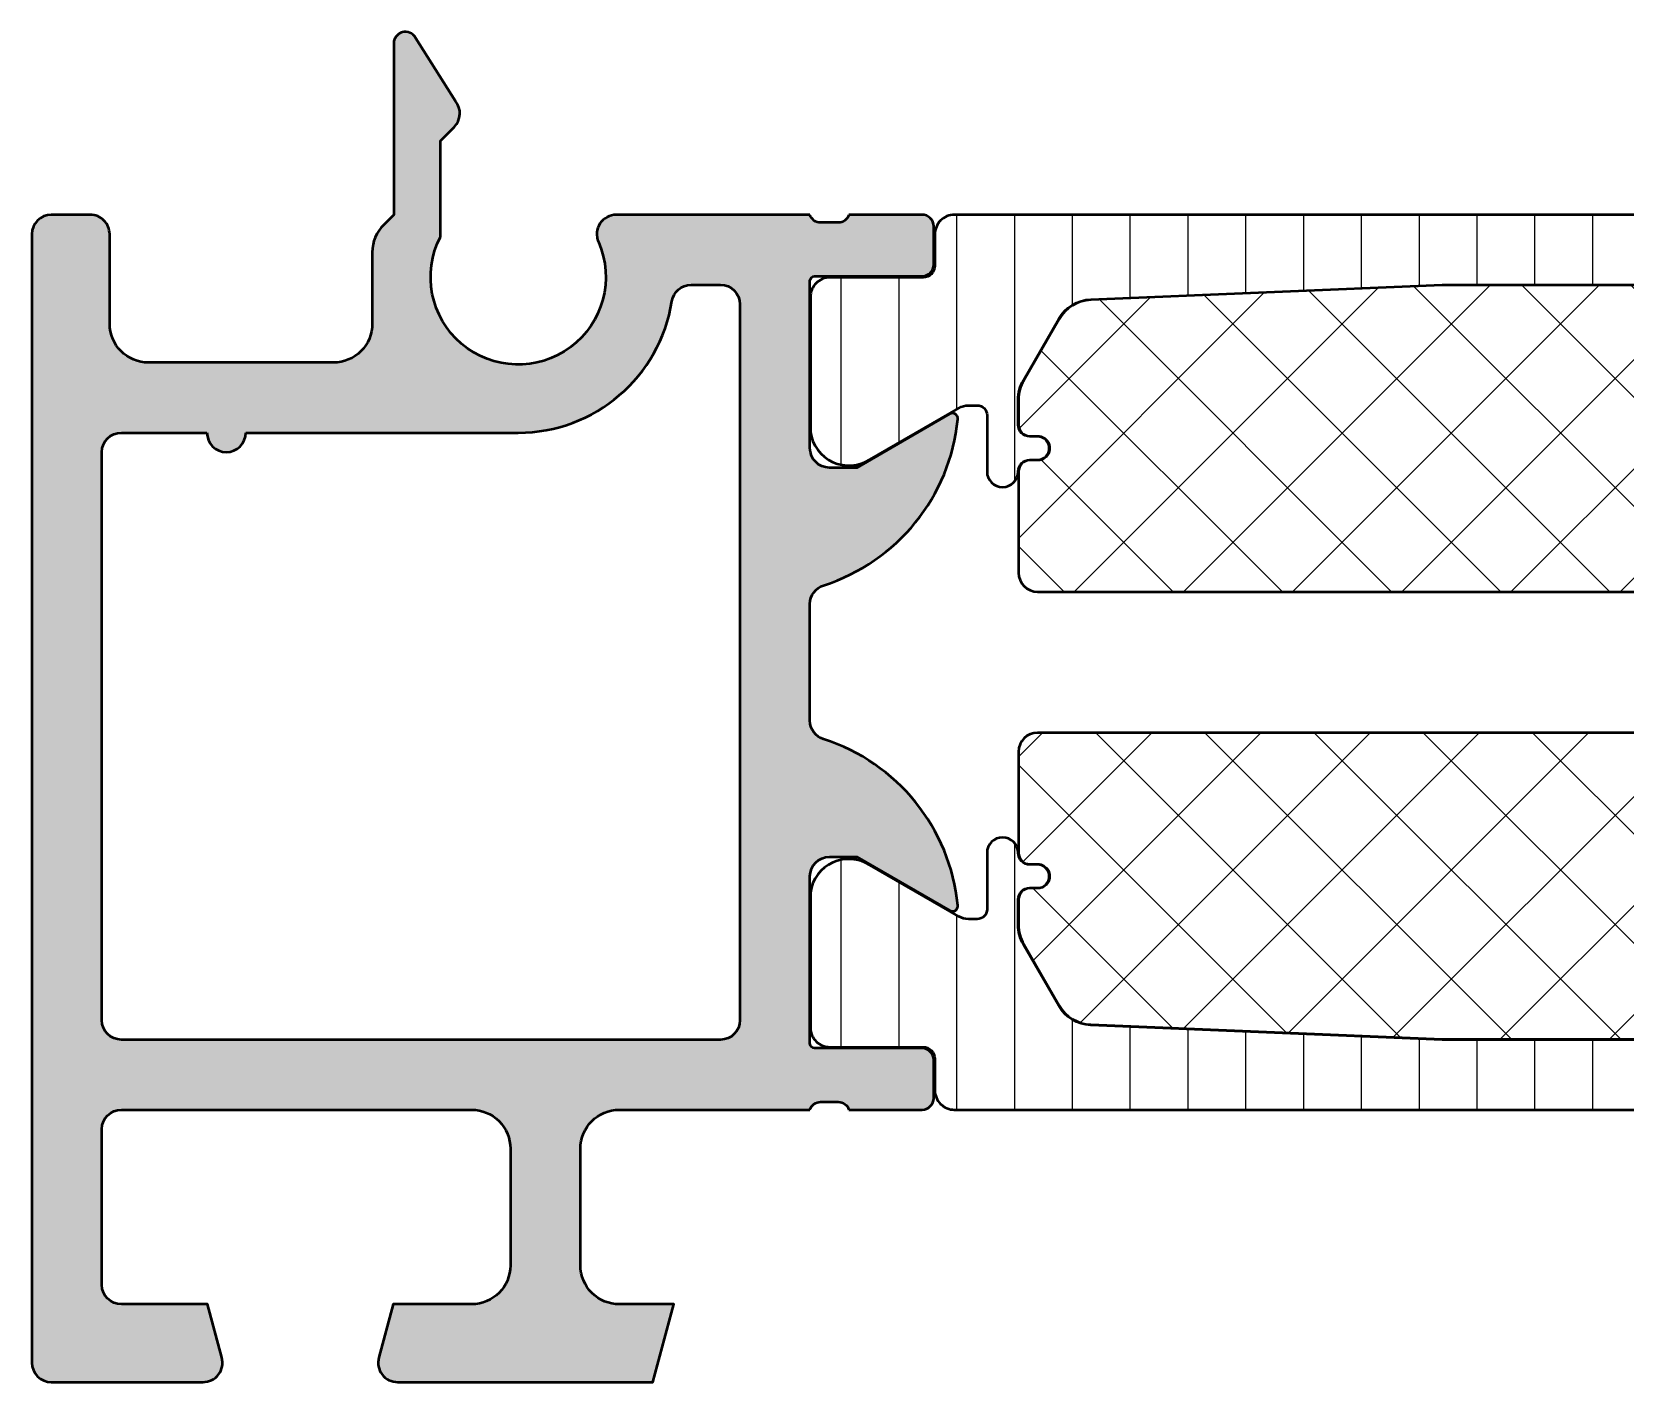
# Model space of a CAD drawing. Extents: x 0 to 81.9, y -30 to 4.7.
# Drawn here: x 0 to 40.95, y -30 to 4.7 of the extents above; entities that cross this region are included whole.
import ezdxf

# ---------------------------------------------------------------- set-up
doc = ezdxf.new("R2010")
doc.units = 0
for name, color, linetype, lineweight in [('0S-Alu contour', 7, 'Continuous', 50), ('0S-Alu hatch', 252, 'Continuous', 25), ('0S-Plastic contour', 254, 'Continuous', 50), ('0S-Plastic hatch', 253, 'Continuous', 25), ('0S-PT contour', 91, 'Continuous', 50), ('0S-PT hatch', 103, 'Continuous', 25)]:
    doc.layers.add(name, color=color, linetype=linetype, lineweight=lineweight)
pattern_1 = [(90, (0, 0), (-1.4859, 0), [])]
pattern_2 = [(135, (0, 0), (-1.403165018917055, -1.403165018917055), []), (225, (0, 0), (1.403165018917055, -1.403165018917055), [])]

# ---------------------------------------------------------------- blocks, each defined once
blk = doc.blocks.new('284015__853FC7B1_678A_4FB8_A083_3CBB8CB386B3___8C5184C1_9920_4958_853C_B17CA1BF1AAC_')
at = {"layer": '0S-Plastic hatch'}
h = blk.add_hatch(dxfattribs=at)
h.set_pattern_fill('ANSI31', color=256, scale=0.4680000000000001, angle=45, style=0)
h.set_pattern_definition(pattern_1)
edge = h.paths.add_edge_path()
edge.add_line((23.70999700000001, -23.00000000000001), (58.790003, -23.00000000000002))
edge.add_arc((58.790003, -22.50000000000003), 0.4999999999999894, 270, 360)
edge.add_line((59.29000299999998, -22.50000000000005), (59.29000300000001, -21.68966598775747))
edge.add_ellipse((59.59000300000001, -21.68966598775748), major_axis=(-0.2999999999999971, 0), ratio=1, start_angle=269.9920112010317, end_angle=360, ccw=False)
edge.add_line((59.59004482925346, -21.38966599067363), (61.98993430863716, -21.3900006122106))
edge.add_arc((61.99000402256139, -20.89000463962509), 0.4999959774455761, 269.9920113084413, 360)
edge.add_line((62.49000000000695, -20.8900046396251), (62.48999999999999, -17.41346050190048))
edge.add_arc((61.50018192527716, -17.55577115089188), 0.9999960709244662, 8.181608051902389, 122.7270160998439)
edge.add_line((60.95954699999996, -16.71451850190057), (58.67580850700999, -18.03303535485919))
edge.add_ellipse((58.42580853271043, -17.60002263812878), major_axis=(-0.5000000000000328, 0), ratio=1, start_angle=89.99425649542792, end_angle=119.99999659934431, ccw=False)
edge.add_line((58.42575841117781, -18.10002263561665), (58.19997493785461, -18.09999999874384))
edge.add_ellipse((58.20000000001151, -17.84999999999115), major_axis=(-0.2500000000089189, 0), ratio=1, start_angle=0, end_angle=89.99425617672699, ccw=False)
edge.add_line((57.95000000000259, -17.84999999999081), (57.95000000000452, -16.40000000001222))
edge.add_arc((57.54999999999534, -16.40000000001185), 0.4000000000091788, 0, 180)
edge.add_ellipse((56.85000000000048, -16.40000000001137), major_axis=(-0.2999999999856868, 0), ratio=1, start_angle=90, end_angle=180, ccw=False)
edge.add_line((56.85000000000048, -16.69999999999706), (56.65000000000052, -16.69999999999706))
edge.add_arc((56.65000000000052, -16.99999999999707), 0.3000000000000043, 90, 270)
edge.add_line((56.65000000000052, -17.29999999999707), (56.85000000000049, -17.29999999999706))
edge.add_ellipse((56.85000000000052, -17.59999999999891), major_axis=(-0.3000000000018481, 0), ratio=1, start_angle=180, end_angle=270.0000000000041, ccw=False)
edge.add_line((57.15000000000237, -17.59999999999905), (57.15000000000205, -18.24974226122167))
edge.add_ellipse((56.15000000000218, -18.24974226122122), major_axis=(-0.9999999999998721, 0), ratio=1, start_angle=149.9999999993169, end_angle=180, ccw=False)
edge.add_line((57.01602540378055, -18.74974226123148), (56.10724074086604, -20.32380347049535))
edge.add_ellipse((55.24121533708758, -19.82380347048501), major_axis=(-0.9999999999999918, 0), ratio=1, start_angle=92.39034400366057, end_angle=149.9999999993156, ccw=False)
edge.add_line((55.28292260912272, -20.82293334365434), (46.25000000000004, -21.2))
edge.add_line((46.25000000000004, -21.2), (36.25000000000003, -21.2))
edge.add_line((36.25000000000003, -21.2), (27.21707739087755, -20.82293334365441))
edge.add_ellipse((27.25878466291269, -19.82380347048507), major_axis=(-0.9999999999999984, 0), ratio=1, start_angle=30.000000000525915, end_angle=87.60965599633971, ccw=False)
edge.add_line((26.39275925913284, -20.32380347049302), (25.48397459621985, -18.74974226122174))
edge.add_ellipse((26.34999999999952, -18.24974226121389), major_axis=(-0.999999999999797, 0), ratio=1, start_angle=0, end_angle=30.000000000525972, ccw=False)
edge.add_line((25.34999999999973, -18.24974226121389), (25.34999999999972, -17.59999999999705))
edge.add_ellipse((25.64999999999972, -17.59999999999705), major_axis=(-0.2999999999999971, 0), ratio=1, start_angle=270.0000000000048, end_angle=360, ccw=False)
edge.add_line((25.64999999999969, -17.29999999999705), (25.8499999999995, -17.29999999999704))
edge.add_arc((25.84999999999948, -16.99999999999704), 0.2999999999999971, 270.0000000000041, 450.000000000004)
edge.add_line((25.84999999999946, -16.69999999999705), (25.64999999999959, -16.69999999999707))
edge.add_ellipse((25.64999999999955, -16.40000000001156), major_axis=(-0.2999999999855163, 0), ratio=1, start_angle=0, end_angle=90.00000000000682, ccw=False)
edge.add_arc((24.95000000000713, -16.40000000001159), 0.4000000000069015, 0, 180)
edge.add_line((24.55000000000023, -16.40000000001162), (24.55000000000023, -17.8499999999826))
edge.add_ellipse((24.29999999998277, -17.84999999998259), major_axis=(-0.2500000000174616, 0), ratio=1, start_angle=89.99999999998778, end_angle=180, ccw=False)
edge.add_line((24.29999999998271, -18.10000000000005), (24.07418121296881, -18.10002263802365))
edge.add_ellipse((24.07419146728957, -17.60002263812882), major_axis=(-0.4999999999999872, 0), ratio=1, start_angle=60.000003400654975, end_angle=89.99882494139649, ccw=False)
edge.add_line((23.82419149299002, -18.03303535485918), (21.54045300000006, -16.71451850190056))
edge.add_arc((20.99981807472286, -17.55577115089187), 0.9999960709244738, 57.27298390015581, 171.8183919481005)
edge.add_line((20.01000000000001, -17.41346050190053), (20.00999999999304, -20.89000463962507))
edge.add_arc((20.50999597743862, -20.89000463962507), 0.4999959774455825, 180, 270.0003024812286)
edge.add_line((20.50999861706407, -21.39000061706369), (22.90999699999986, -21.38966598775747))
edge.add_ellipse((22.909997, -21.68966598775748), major_axis=(-0.3000000000000043, 0), ratio=1, start_angle=180, end_angle=270.00000000002717, ccw=False)
edge.add_line((23.20999700000001, -21.68966598775748), (23.209997, -22.5))
edge.add_arc((23.709997, -22.50000000000001), 0.5000000000000036, 180, 270.0000000000004)
at = {"layer": '0S-Plastic contour', "color": 7}
for points in [[(23.82419149299002, -18.03303535485918), (21.54045300000006, -16.71451850190056)], [(24.55000000000023, -16.40000000001162), (24.55000000000023, -17.8499999999826)], [(25.84999999999946, -16.69999999999705), (25.64999999999959, -16.69999999999707)], [(56.85000000000048, -16.69999999999706), (56.65000000000052, -16.69999999999706)], [(57.95000000000259, -17.84999999999081), (57.95000000000452, -16.40000000001222)], [(60.95954699999996, -16.71451850190057), (58.67580850700999, -18.03303535485919)], [(20.01000000000001, -17.41346050190053), (20.00999999999304, -20.89000463962507)], [(25.34999999999973, -18.24974226121389), (25.34999999999972, -17.59999999999705)], [(25.64999999999969, -17.29999999999705), (25.8499999999995, -17.29999999999704)], [(56.65000000000052, -17.29999999999707), (56.85000000000049, -17.29999999999706)], [(57.15000000000237, -17.59999999999905), (57.15000000000205, -18.24974226122167)], [(62.49000000000695, -20.8900046396251), (62.48999999999999, -17.41346050190048)], [(24.29999999998271, -18.10000000000005), (24.07418121296881, -18.10002263802365)], [(58.42575841117781, -18.10002263561665), (58.19997493785461, -18.09999999874384)], [(26.39275925913284, -20.32380347049302), (25.48397459621985, -18.74974226122174)], [(57.01602540378055, -18.74974226123148), (56.10724074086604, -20.32380347049535)], [(55.28292260912272, -20.82293334365434), (46.25000000000004, -21.2), (36.25000000000003, -21.2), (27.21707739087755, -20.82293334365441)], [(20.50999861706407, -21.39000061706369), (22.90999699999986, -21.38966598775747)], [(23.20999700000001, -21.68966598775748), (23.209997, -22.5)], [(59.29000299999998, -22.50000000000005), (59.29000300000001, -21.68966598775747)], [(59.59004482925346, -21.38966599067363), (61.98993430863716, -21.3900006122106)], [(23.70999700000001, -23.00000000000001), (58.790003, -23.00000000000002)]]:
    blk.add_lwpolyline(points, dxfattribs=at)
for centre, radius, start, end in [((24.95000000000713, -16.40000000001159), 0.4000000000069015, 0, 180), ((57.54999999999534, -16.40000000001185), 0.4000000000091788, 0, 180), ((20.99981807472286, -17.55577115089187), 0.9999960709244738, 57.27298390015581, 171.8183919481005), ((25.84999999999948, -16.99999999999704), 0.2999999999999971, 270.0000000000041, 90.00000000000406), ((56.65000000000052, -16.99999999999707), 0.3000000000000043, 90, 270), ((61.50018192527716, -17.55577115089188), 0.9999960709244662, 8.181608051902389, 122.7270160998439), ((20.50999597743862, -20.89000463962507), 0.4999959774455825, 180, 270.0003024812286), ((61.99000402256139, -20.89000463962509), 0.4999959774455761, 269.9920113084413, 0), ((23.709997, -22.50000000000001), 0.5000000000000036, 180, 270.0000000000004), ((58.790003, -22.50000000000003), 0.4999999999999894, 270, 0)]:
    blk.add_arc(centre, radius, start, end, dxfattribs=at)
at = {"layer": '0S-Plastic contour', "color": 7, "extrusion": (0, 0, -1)}
for centre, radius, start, end in [((-25.64999999999955, -16.40000000001156), 0.2999999999855163, 269.9999999999932, 0), ((-56.85000000000048, -16.40000000001137), 0.2999999999856868, 180, 270), ((-25.64999999999972, -17.59999999999705), 0.2999999999999971, 0, 89.99999999999525), ((-56.85000000000052, -17.59999999999891), 0.3000000000018481, 89.99999999999594, 180), ((-24.29999999998277, -17.84999999998259), 0.2500000000174616, 180, 270.0000000000122), ((-58.20000000001151, -17.84999999999115), 0.2500000000089189, 270.0057438232731, 0), ((-24.07419146728957, -17.60002263812882), 0.4999999999999872, 270.0011750586035, 299.999996599345), ((-26.34999999999952, -18.24974226121389), 0.999999999999797, 329.999999999474, 0), ((-56.15000000000218, -18.24974226122122), 0.9999999999998721, 180, 210.0000000006831), ((-58.42580853271043, -17.60002263812878), 0.5000000000000328, 240.0000034006557, 270.0057435045721), ((-27.25878466291269, -19.82380347048507), 0.9999999999999984, 272.3903440036604, 329.9999999994741), ((-55.24121533708758, -19.82380347048501), 0.9999999999999918, 210.0000000006845, 267.6096559963394), ((-22.909997, -21.68966598775748), 0.3000000000000043, 89.99999999997284, 180), ((-59.59000300000001, -21.68966598775748), 0.2999999999999971, 0, 90.00798879896831)]:
    blk.add_arc(centre, radius, start, end, dxfattribs=at)
blk = doc.blocks.new('439290__3DA97507_E491_44DA_ADE2_42FBE6AFD6EC_')
at = {"layer": '0S-PT hatch'}
h = blk.add_hatch(dxfattribs=at)
h.set_pattern_fill('ANSI37', color=256, scale=0.625, angle=90, style=0)
h.set_pattern_definition(pattern_2)
edge = h.paths.add_edge_path()
edge.add_arc((25.85000000000049, -13.8000000000001), 0.490000000000002, 90.00000000000043, 180)
edge.add_line((25.36000000000049, -13.79999999999991), (25.35999999999948, -16.39999999999689))
edge.add_arc((25.64999999999955, -16.399999999997), 0.2900000000000702, 180, 270.0000000000077)
edge.add_line((25.64999999999959, -16.68999999999707), (25.84999999999946, -16.68999999999704))
edge.add_ellipse((25.84999999999948, -16.99999999999704), major_axis=(-0.3099999999999987, 0), ratio=1, start_angle=90.00000000000318, end_angle=270.0000000000033, ccw=False)
edge.add_line((25.84999999999949, -17.30999999999704), (25.64999999999969, -17.30999999999705))
edge.add_arc((25.64999999999972, -17.59999999999705), 0.2899999999999991, 90.00000000000561, 180)
edge.add_line((25.35999999999972, -17.59999999999705), (25.35999999999972, -18.24974226121389))
edge.add_arc((26.34999999999951, -18.24974226121389), 0.9899999999997888, 180, 210.0000000005264)
edge.add_line((25.49263485025765, -18.74474226122166), (26.40141951317064, -20.31880347049295))
edge.add_arc((27.2587846629127, -19.82380347048508), 0.9899999999999991, 210.0000000005258, 267.6096559963396)
edge.add_line((27.21749446359791, -20.81294204492273), (36.25020862712624, -21.19000000000001))
edge.add_line((36.25020862712624, -21.19000000000001), (46.24979137287383, -21.19000000000001))
edge.add_line((46.24979137287383, -21.19000000000001), (55.28250553640237, -20.81294204492266))
edge.add_arc((55.24121533708758, -19.82380347048498), 0.9900000000000222, 272.3903440036608, 329.9999999993157)
edge.add_line((56.09858048682827, -20.31880347049524), (57.00736514974277, -18.74474226123138))
edge.add_arc((56.15000000000221, -18.2497422612212), 0.9899999999998597, 329.9999999993155, 360)
edge.add_line((57.14000000000207, -18.24974226122166), (57.14000000000236, -17.59999999999904))
edge.add_arc((56.85000000000052, -17.5999999999989), 0.2900000000018394, 0, 90.00000000000281)
edge.add_line((56.85000000000051, -17.30999999999706), (56.65000000000052, -17.30999999999707))
edge.add_ellipse((56.65000000000052, -16.99999999999707), major_axis=(-0.3100000000000058, 0), ratio=1, start_angle=-90, end_angle=90, ccw=False)
edge.add_line((56.65000000000052, -16.68999999999706), (56.85000000000046, -16.68999999999706))
edge.add_arc((56.85000000000046, -16.39999999999701), 0.2900000000000524, 270, 360)
edge.add_line((57.14000000000051, -16.39999999999712), (57.14000000000157, -13.80000000000028))
edge.add_arc((56.65000000000158, -13.80000000000008), 0.4899999999999949, 0, 90.00000000000082)
edge.add_line((56.65000000000157, -13.31000000000008), (25.85000000000049, -13.3100000000001))
at = {"layer": '0S-PT contour', "color": 7}
for points in [[(56.65000000000157, -13.31000000000008), (25.85000000000049, -13.3100000000001)], [(25.36000000000049, -13.79999999999991), (25.35999999999948, -16.39999999999689)], [(57.14000000000051, -16.39999999999712), (57.14000000000157, -13.80000000000028)], [(25.64999999999959, -16.68999999999707), (25.84999999999946, -16.68999999999704)], [(56.65000000000052, -16.68999999999706), (56.85000000000046, -16.68999999999706)], [(25.35999999999972, -17.59999999999705), (25.35999999999972, -18.24974226121389)], [(25.84999999999949, -17.30999999999704), (25.64999999999969, -17.30999999999705)], [(56.85000000000051, -17.30999999999706), (56.65000000000052, -17.30999999999707)], [(57.14000000000207, -18.24974226122166), (57.14000000000236, -17.59999999999904)], [(25.49263485025765, -18.74474226122166), (26.40141951317064, -20.31880347049295)], [(56.09858048682827, -20.31880347049524), (57.00736514974277, -18.74474226123138)], [(27.21749446359791, -20.81294204492273), (36.25020862712624, -21.19000000000001), (46.24979137287383, -21.19000000000001), (55.28250553640237, -20.81294204492266)]]:
    blk.add_lwpolyline(points, dxfattribs=at)
for centre, radius, start, end in [((25.85000000000049, -13.8000000000001), 0.490000000000002, 90.00000000000043, 180), ((56.65000000000158, -13.80000000000008), 0.4899999999999949, 0, 90.00000000000082), ((25.64999999999955, -16.399999999997), 0.2900000000000702, 180, 270.0000000000077), ((56.85000000000046, -16.39999999999701), 0.2900000000000524, 270, 0), ((25.64999999999972, -17.59999999999705), 0.2899999999999991, 90.00000000000561, 180), ((56.85000000000052, -17.5999999999989), 0.2900000000018394, 0, 90.00000000000281), ((26.34999999999951, -18.24974226121389), 0.9899999999997888, 180, 210.0000000005264), ((56.15000000000221, -18.2497422612212), 0.9899999999998597, 329.9999999993155, 0), ((27.2587846629127, -19.82380347048508), 0.9899999999999991, 210.0000000005258, 267.6096559963396), ((55.24121533708758, -19.82380347048498), 0.9900000000000222, 272.3903440036608, 329.9999999993157)]:
    blk.add_arc(centre, radius, start, end, dxfattribs=at)
at = {"layer": '0S-PT contour', "color": 7, "extrusion": (0, 0, -1)}
for centre, radius, start, end in [((-25.84999999999948, -16.99999999999704), 0.3099999999999987, 89.9999999999967, 269.9999999999968), ((-56.65000000000052, -16.99999999999707), 0.3100000000000058, 270, 90)]:
    blk.add_arc(centre, radius, start, end, dxfattribs=at)
blk = doc.blocks.new('439290__9C056C24_9D87_4BBF_A504_65C959D8E6F2_')
at = {"layer": '0S-PT hatch'}
h = blk.add_hatch(dxfattribs=at)
h.set_pattern_fill('ANSI37', color=256, scale=0.625, angle=90, style=0)
h.set_pattern_definition(pattern_2)
edge = h.paths.add_edge_path()
edge.add_line((25.85000000000048, -9.6899999999999), (56.65000000000157, -9.689999999999932))
edge.add_arc((56.65000000000158, -9.199999999999932), 0.4900000000000003, 269.9999999999992, 360)
edge.add_line((57.14000000000158, -9.199999999999736), (57.14000000000051, -6.600000000002882))
edge.add_arc((56.85000000000046, -6.600000000002999), 0.290000000000056, 0, 90)
edge.add_line((56.85000000000046, -6.310000000002943), (56.65000000000052, -6.31000000000295))
edge.add_ellipse((56.65000000000052, -6.000000000002945), major_axis=(-0.3100000000000049, 0), ratio=1, start_angle=-90.00000000000131, end_angle=89.99999999999869, ccw=False)
edge.add_line((56.65000000000053, -5.69000000000294), (56.8500000000005, -5.690000000002953))
edge.add_arc((56.85000000000052, -5.40000000000111), 0.290000000001843, 269.9999999999944, 360)
edge.add_line((57.14000000000237, -5.400000000000973), (57.14000000000206, -4.750257738778346))
edge.add_arc((56.15000000000219, -4.750257738778794), 0.9899999999998669, 0, 30.00000000068407)
edge.add_line((57.00736514974276, -4.255257738768626), (56.09858048682827, -2.681196529504781))
edge.add_arc((55.24121533708757, -3.176196529515028), 0.9900000000000201, 30.00000000068412, 87.60965599633919)
edge.add_line((55.28250553640236, -2.187057955077359), (46.24979137287383, -1.810000000000002))
edge.add_line((46.24979137287383, -1.810000000000002), (36.25020862712624, -1.810000000000001))
edge.add_line((36.25020862712624, -1.810000000000001), (27.21749446359791, -2.18705795507728))
edge.add_arc((27.25878466291269, -3.176196529514926), 0.9899999999999963, 92.39034400365983, 149.9999999994737)
edge.add_line((26.40141951317064, -2.681196529507053), (25.49263485025765, -4.255257738778341))
edge.add_arc((26.3499999999995, -4.750257738786112), 0.9899999999997818, 149.9999999994734, 180)
edge.add_line((25.35999999999972, -4.75025773878611), (25.35999999999972, -5.400000000002947))
edge.add_arc((25.64999999999972, -5.400000000002947), 0.2899999999999956, 180, 269.9999999999951)
edge.add_line((25.64999999999969, -5.690000000002942), (25.8499999999995, -5.69000000000296))
edge.add_ellipse((25.84999999999948, -6.000000000002956), major_axis=(-0.3099999999999961, 0), ratio=1, start_angle=89.9999999999967, end_angle=269.9999999999967, ccw=False)
edge.add_line((25.84999999999947, -6.310000000002952), (25.64999999999959, -6.310000000002927))
edge.add_arc((25.64999999999956, -6.600000000002995), 0.2900000000000684, 89.99999999999369, 180)
edge.add_line((25.35999999999949, -6.600000000003107), (25.36000000000049, -9.20000000000009))
edge.add_arc((25.85000000000049, -9.1999999999999), 0.4899999999999985, 180, 269.9999999999996)
at = {"layer": '0S-PT contour', "color": 7}
for points in [[(55.28250553640236, -2.187057955077359), (46.24979137287383, -1.810000000000002), (36.25020862712624, -1.810000000000001), (27.21749446359791, -2.18705795507728)], [(26.40141951317064, -2.681196529507053), (25.49263485025765, -4.255257738778341)], [(57.00736514974276, -4.255257738768626), (56.09858048682827, -2.681196529504781)], [(25.35999999999972, -4.75025773878611), (25.35999999999972, -5.400000000002947)], [(57.14000000000237, -5.400000000000973), (57.14000000000206, -4.750257738778346)], [(25.64999999999969, -5.690000000002942), (25.8499999999995, -5.69000000000296)], [(56.65000000000053, -5.69000000000294), (56.8500000000005, -5.690000000002953)], [(25.84999999999947, -6.310000000002952), (25.64999999999959, -6.310000000002927)], [(56.85000000000046, -6.310000000002943), (56.65000000000052, -6.31000000000295)], [(25.35999999999949, -6.600000000003107), (25.36000000000049, -9.20000000000009)], [(57.14000000000158, -9.199999999999736), (57.14000000000051, -6.600000000002882)], [(25.85000000000048, -9.6899999999999), (56.65000000000157, -9.689999999999932)]]:
    blk.add_lwpolyline(points, dxfattribs=at)
for centre, radius, start, end in [((27.25878466291269, -3.176196529514926), 0.9899999999999963, 92.39034400365983, 149.9999999994737), ((55.24121533708757, -3.176196529515028), 0.9900000000000201, 30.00000000068412, 87.60965599633919), ((26.3499999999995, -4.750257738786112), 0.9899999999997818, 149.9999999994734, 180), ((56.15000000000219, -4.750257738778794), 0.9899999999998669, 0, 30.00000000068407), ((25.64999999999972, -5.400000000002947), 0.2899999999999956, 180, 269.9999999999951), ((56.85000000000052, -5.40000000000111), 0.290000000001843, 269.9999999999944, 0), ((25.64999999999956, -6.600000000002995), 0.2900000000000684, 89.99999999999369, 180), ((56.85000000000046, -6.600000000002999), 0.290000000000056, 0, 90), ((25.85000000000049, -9.1999999999999), 0.4899999999999985, 180, 269.9999999999996), ((56.65000000000158, -9.199999999999932), 0.4900000000000003, 269.9999999999992, 0)]:
    blk.add_arc(centre, radius, start, end, dxfattribs=at)
at = {"layer": '0S-PT contour', "color": 7, "extrusion": (0, 0, -1)}
for centre, radius, start, end in [((-25.84999999999948, -6.000000000002956), 0.3099999999999961, 90.00000000000328, 270.0000000000033), ((-56.65000000000052, -6.000000000002945), 0.3100000000000049, 270.0000000000013, 90.00000000000134)]:
    blk.add_arc(centre, radius, start, end, dxfattribs=at)
blk = doc.blocks.new('284015__3562A80E_863E_4824_8529_47A57DFBA029___7D07B852_06A2_42C0_9CF9_01AD75A2AD06_')
at = {"layer": '0S-Plastic hatch'}
h = blk.add_hatch(dxfattribs=at)
h.set_pattern_fill('ANSI31', color=256, scale=0.4680000000000001, angle=45, style=0)
h.set_pattern_definition(pattern_1)
edge = h.paths.add_edge_path()
edge.add_arc((23.709997, -0.4999999999999944), 0.5000000000000036, 89.99999999999959, 180)
edge.add_line((23.209997, -0.4999999999999944), (23.209997, -1.310334012242527))
edge.add_ellipse((22.909997, -1.310334012242527), major_axis=(-0.3000000000000007, 0), ratio=1, start_angle=89.99999999992741, end_angle=180, ccw=False)
edge.add_line((22.90999699999962, -1.610334012242528), (20.50999861706241, -1.609999382936307))
edge.add_arc((20.50999597743862, -2.109995360374923), 0.4999959774455833, 89.99969751896191, 180)
edge.add_line((20.00999999999304, -2.109995360374923), (20.01, -5.586539498099472))
edge.add_arc((20.99981807472285, -5.44422884910812), 0.9999960709244737, 188.1816080518996, 302.7270160998413)
edge.add_line((21.54045300000001, -6.285481498099459), (23.82419149299002, -4.96696464514082))
edge.add_ellipse((24.07419146728957, -5.399977361871186), major_axis=(-0.4999999999999884, 0), ratio=1, start_angle=270.0011750553348, end_angle=299.9999965993449, ccw=False)
edge.add_line((24.07418121299733, -4.899977361976348), (24.30002506213968, -4.900000001256168))
edge.add_ellipse((24.29999999998277, -5.150000000017407), major_axis=(-0.2500000000174623, 0), ratio=1, start_angle=180, end_angle=269.9942561767263, ccw=False)
edge.add_line((24.55000000000023, -5.150000000017407), (24.55000000000023, -6.599999999988376))
edge.add_arc((24.95000000000713, -6.599999999988402), 0.400000000006898, 180, 360)
edge.add_ellipse((25.64999999999955, -6.599999999988442), major_axis=(-0.2999999999855163, 0), ratio=1, start_angle=269.99999999999255, end_angle=360, ccw=False)
edge.add_line((25.64999999999959, -6.300000000002926), (25.84999999999946, -6.300000000002953))
edge.add_arc((25.84999999999948, -6.000000000002955), 0.2999999999999971, 269.9999999999959, 449.9999999999959)
edge.add_line((25.8499999999995, -5.700000000002958), (25.6499999999997, -5.700000000002946))
edge.add_ellipse((25.64999999999972, -5.400000000002949), major_axis=(-0.2999999999999971, 0), ratio=1, start_angle=0, end_angle=89.99999999999591, ccw=False)
edge.add_line((25.34999999999972, -5.400000000002949), (25.34999999999973, -4.750257738786114))
edge.add_ellipse((26.34999999999952, -4.750257738786109), major_axis=(-0.9999999999997974, 0), ratio=1, start_angle=329.9999999994741, end_angle=360, ccw=False)
edge.add_line((25.48397459621985, -4.250257738778261), (26.39275925913284, -2.676196529506981))
edge.add_ellipse((27.25878466291268, -3.176196529514931), major_axis=(-0.9999999999999989, 0), ratio=1, start_angle=272.3903440036595, end_angle=329.99999999947397, ccw=False)
edge.add_line((27.21707739087757, -2.177066656345589), (36.25000000000003, -1.800000000000001))
edge.add_line((36.25000000000003, -1.800000000000001), (46.25000000000004, -1.800000000000002))
edge.add_line((46.25000000000004, -1.800000000000002), (55.28292260912272, -2.177066656345666))
edge.add_ellipse((55.24121533708758, -3.176196529515), major_axis=(-0.9999999999999918, 0), ratio=1, start_angle=210.0000000006845, end_angle=267.6096559963395, ccw=False)
edge.add_line((56.10724074086604, -2.676196529504659), (57.01602540378055, -4.250257738768528))
edge.add_ellipse((56.15000000000218, -4.750257738778791), major_axis=(-0.9999999999998722, 0), ratio=1, start_angle=180, end_angle=210.0000000006832, ccw=False)
edge.add_line((57.15000000000205, -4.750257738778343), (57.15000000000237, -5.400000000000964))
edge.add_ellipse((56.85000000000052, -5.400000000001105), major_axis=(-0.3000000000018517, 0), ratio=1, start_angle=89.99999999999591, end_angle=180, ccw=False)
edge.add_line((56.85000000000049, -5.700000000002956), (56.65000000000053, -5.700000000002943))
edge.add_arc((56.65000000000052, -6.000000000002946), 0.3000000000000034, 89.99999999999864, 269.9999999999986)
edge.add_line((56.65000000000052, -6.30000000000295), (56.85000000000048, -6.300000000002951))
edge.add_ellipse((56.85000000000048, -6.599999999988638), major_axis=(-0.2999999999856868, 0), ratio=1, start_angle=180, end_angle=270, ccw=False)
edge.add_arc((57.54999999999534, -6.599999999988162), 0.4000000000091788, 180, 360)
edge.add_line((57.95000000000452, -6.599999999987796), (57.95000000000259, -5.150000000009201))
edge.add_ellipse((58.20000000001151, -5.150000000008869), major_axis=(-0.2500000000089173, 0), ratio=1, start_angle=270.00574382327306, end_angle=360, ccw=False)
edge.add_line((58.19997493785461, -4.900000001256175), (58.42575841117779, -4.899977364383372))
edge.add_ellipse((58.42580853271043, -5.39997736187124), major_axis=(-0.5000000000000363, 0), ratio=1, start_angle=240.000003400655, end_angle=270.0057435045746, ccw=False)
edge.add_line((58.67580850701, -4.966964645140834), (60.95954699999998, -6.285481498099454))
edge.add_arc((61.50018192527715, -5.444228849108132), 0.9999960709244675, 237.2729839001575, 351.8183919481)
edge.add_line((62.48999999999999, -5.586539498099488), (62.49000000000696, -2.109995360374925))
edge.add_arc((61.99000402256139, -2.109995360374924), 0.4999959774455789, 0, 90.0079886915587)
edge.add_line((61.98993430863716, -1.609999387789416), (59.59004482925346, -1.610334009326389))
edge.add_ellipse((59.59000300000001, -1.310334012242536), major_axis=(-0.2999999999999972, 0), ratio=1, start_angle=0, end_angle=90.00798879896843, ccw=False)
edge.add_line((59.29000300000001, -1.310334012242546), (59.29000299999998, -0.4999999999999697))
edge.add_arc((58.790003, -0.4999999999999871), 0.4999999999999858, 0, 90)
edge.add_line((58.790003, -1.3e-15), (23.70999700000001, 9.2e-15))
at = {"layer": '0S-Plastic contour', "color": 7}
for points in [[(58.790003, -1.3e-15), (23.70999700000001, 9.2e-15)], [(23.209997, -0.4999999999999944), (23.209997, -1.310334012242527)], [(59.29000300000001, -1.310334012242546), (59.29000299999998, -0.4999999999999697)], [(22.90999699999962, -1.610334012242528), (20.50999861706241, -1.609999382936307)], [(61.98993430863716, -1.609999387789416), (59.59004482925346, -1.610334009326389)], [(27.21707739087757, -2.177066656345589), (36.25000000000003, -1.800000000000001), (46.25000000000004, -1.800000000000002), (55.28292260912272, -2.177066656345666)], [(20.00999999999304, -2.109995360374923), (20.01, -5.586539498099472)], [(62.48999999999999, -5.586539498099488), (62.49000000000696, -2.109995360374925)], [(25.48397459621985, -4.250257738778261), (26.39275925913284, -2.676196529506981)], [(56.10724074086604, -2.676196529504659), (57.01602540378055, -4.250257738768528)], [(24.07418121299733, -4.899977361976348), (24.30002506213968, -4.900000001256168)], [(25.34999999999972, -5.400000000002949), (25.34999999999973, -4.750257738786114)], [(57.15000000000205, -4.750257738778343), (57.15000000000237, -5.400000000000964)], [(58.19997493785461, -4.900000001256175), (58.42575841117779, -4.899977364383372)], [(21.54045300000001, -6.285481498099459), (23.82419149299002, -4.96696464514082)], [(24.55000000000023, -5.150000000017407), (24.55000000000023, -6.599999999988376)], [(57.95000000000452, -6.599999999987796), (57.95000000000259, -5.150000000009201)], [(58.67580850701, -4.966964645140834), (60.95954699999998, -6.285481498099454)], [(25.8499999999995, -5.700000000002958), (25.6499999999997, -5.700000000002946)], [(56.85000000000049, -5.700000000002956), (56.65000000000053, -5.700000000002943)], [(25.64999999999959, -6.300000000002926), (25.84999999999946, -6.300000000002953)], [(56.65000000000052, -6.30000000000295), (56.85000000000048, -6.300000000002951)]]:
    blk.add_lwpolyline(points, dxfattribs=at)
for centre, radius, start, end in [((23.709997, -0.4999999999999944), 0.5000000000000036, 89.99999999999959, 180), ((58.790003, -0.4999999999999871), 0.4999999999999858, 0, 90), ((20.50999597743862, -2.109995360374923), 0.4999959774455833, 89.99969751896191, 180), ((61.99000402256139, -2.109995360374924), 0.4999959774455789, 0, 90.0079886915587), ((20.99981807472285, -5.44422884910812), 0.9999960709244737, 188.1816080518996, 302.7270160998413), ((25.84999999999948, -6.000000000002955), 0.2999999999999971, 269.9999999999959, 89.99999999999594), ((56.65000000000052, -6.000000000002946), 0.3000000000000034, 89.99999999999864, 269.9999999999986), ((61.50018192527715, -5.444228849108132), 0.9999960709244675, 237.2729839001575, 351.8183919481), ((24.95000000000713, -6.599999999988402), 0.400000000006898, 180, 0), ((57.54999999999534, -6.599999999988162), 0.4000000000091788, 180, 0)]:
    blk.add_arc(centre, radius, start, end, dxfattribs=at)
at = {"layer": '0S-Plastic contour', "color": 7, "extrusion": (0, 0, -1)}
for centre, radius, start, end in [((-22.909997, -1.310334012242527), 0.3000000000000007, 180, 270.0000000000726), ((-59.59000300000001, -1.310334012242536), 0.2999999999999972, 269.9920112010316, 0), ((-27.25878466291268, -3.176196529514931), 0.9999999999999989, 30.00000000052601, 87.60965599634049), ((-55.24121533708758, -3.176196529515), 0.9999999999999918, 92.39034400366054, 149.9999999993155), ((-26.34999999999952, -4.750257738786109), 0.9999999999997974, 0, 30.00000000052593), ((-56.15000000000218, -4.750257738778791), 0.9999999999998722, 149.9999999993168, 180), ((-24.07419146728957, -5.399977361871186), 0.4999999999999884, 60.00000340065508, 89.9988249446652), ((-24.29999999998277, -5.150000000017407), 0.2500000000174623, 90.0057438232737, 180), ((-58.20000000001151, -5.150000000008869), 0.2500000000089173, 0, 89.99425617672692), ((-58.42580853271043, -5.39997736187124), 0.5000000000000363, 89.99425649542542, 119.999996599345), ((-25.64999999999972, -5.400000000002949), 0.2999999999999971, 270.0000000000041, 0), ((-56.85000000000052, -5.400000000001105), 0.3000000000018517, 180, 270.0000000000041), ((-25.64999999999955, -6.599999999988442), 0.2999999999855163, 0, 90.00000000000746), ((-56.85000000000048, -6.599999999988638), 0.2999999999856868, 90, 180)]:
    blk.add_arc(centre, radius, start, end, dxfattribs=at)
blk = doc.blocks.new('438340__0259A7C9_9474_4C32_AADF_D321AFE3A5D4_')
at = {"layer": '0S-Alu hatch'}
h = blk.add_hatch(color=256, dxfattribs=at)
edge = h.paths.add_edge_path()
edge.add_line((0.499999999999996, -30), (4.400000000000036, -30))
edge.add_arc((4.400000000000037, -29.50000000000001), 0.4999999999999858, 269.9999999999999, 375)
edge.add_line((4.882962913144558, -29.37059047744876), (4.515714301558376, -28.00000000000001))
edge.add_line((4.515714301558376, -28.00000000000001), (2.300000000000065, -27.99999999999999))
edge.add_ellipse((2.300000000000067, -27.49999999999999), major_axis=(-0.5000000000000036, 0), ratio=1, start_angle=0, end_angle=89.99999999999972, ccw=False)
edge.add_line((1.800000000000064, -27.5), (1.800000000000039, -23.50000000000001))
edge.add_ellipse((2.300000000000042, -23.50000000000001), major_axis=(-0.5000000000000031, 0), ratio=1, start_angle=270.0000000000001, end_angle=360, ccw=False)
edge.add_line((2.300000000000041, -23), (11.30000000000001, -22.99999999999999))
edge.add_ellipse((11.30000000000001, -24.00000000000002), major_axis=(-1.000000000000028, 0), ratio=1, start_angle=180, end_angle=270.0000000000001, ccw=False)
edge.add_line((12.30000000000004, -24.00000000000002), (12.30000000000003, -27))
edge.add_ellipse((11.30000000000003, -27), major_axis=(-1, 0), ratio=1, start_angle=90, end_angle=180, ccw=False)
edge.add_line((11.30000000000003, -28), (9.284285698441664, -28))
edge.add_line((9.284285698441664, -28), (8.91703708685549, -29.37059047744874))
edge.add_arc((9.400000000000027, -29.5), 0.5000000000000023, 165.0000000000001, 270)
edge.add_line((9.400000000000027, -30), (15.96410161513776, -30))
edge.add_line((15.96410161513776, -30), (16.50000000000002, -27.99999999999999))
edge.add_line((16.50000000000002, -27.99999999999999), (15.10000000000002, -28))
edge.add_ellipse((15.10000000000002, -26.99999999999999), major_axis=(-1.000000000000003, 0), ratio=1, start_angle=0, end_angle=90.00000000000011, ccw=False)
edge.add_line((14.10000000000002, -26.99999999999999), (14.10000000000002, -24))
edge.add_ellipse((15.10000000000002, -24), major_axis=(-1, 0), ratio=1, start_angle=270, end_angle=360, ccw=False)
edge.add_line((15.10000000000002, -23), (20.00000000000002, -23))
edge.add_ellipse((20.26752059199314, -23.07883644654305), major_axis=(-0.2788950563274364, 0), ratio=1, start_angle=268.8354106259381, end_angle=343.5801235805065, ccw=False)
edge.add_line((20.27318899999134, -22.79999899999999), (20.72678299999152, -22.79999899999999))
edge.add_ellipse((20.73244365946857, -23.07886709564316), major_axis=(-0.2789255417371468, 0), ratio=1, start_angle=196.4245945553544, end_angle=271.1628700728843, ccw=False)
edge.add_line((20.99998699999151, -23), (22.87999800000003, -23))
edge.add_arc((22.87999800000003, -22.7), 0.3000000000000043, 270, 360)
edge.add_line((23.17999800000003, -22.7), (23.17999800000003, -21.72002568095721))
edge.add_arc((22.87999800000003, -21.72002568095721), 0.2999999999999971, 0, 90)
edge.add_line((22.87999800000003, -21.42002568095721), (20.12000000000003, -21.42002568095721))
edge.add_ellipse((20.12000000000003, -21.30002568095722), major_axis=(-0.1199999999999903, 0), ratio=1, start_angle=0, end_angle=90, ccw=False)
edge.add_line((20.00000000000003, -21.30002568095722), (20.00000000000003, -17))
edge.add_ellipse((20.50000000000003, -17), major_axis=(-0.5, 0), ratio=1, start_angle=270, end_angle=360, ccw=False)
edge.add_line((20.50000000000003, -16.5), (21.20000000000002, -16.5))
edge.add_line((21.20000000000002, -16.5), (23.59282032302756, -17.88149545762235))
edge.add_arc((23.66188021535172, -17.76188021535167), 0.1381197846483181, 240.0000000000002, 365.6225775507915)
edge.add_arc((18.8233911381523, -18.23822324117378), 4.999999999999926, 5.622577550793717, 72.25158364392973)
edge.add_ellipse((20.50000000000012, -12.99999999999996), major_axis=(-0.5000000000000938, 0), ratio=1, start_angle=0, end_angle=72.25158364393081, ccw=False)
edge.add_line((20.00000000000003, -12.99999999999996), (20.00000000000003, -10.00000000000007))
edge.add_ellipse((20.49999999999997, -10.00000000000007), major_axis=(-0.4999999999999361, 0), ratio=1, start_angle=287.74841635607135, end_angle=360, ccw=False)
edge.add_arc((18.82339113815214, -4.761776758826258), 5.000000000000083, 287.7484163560701, 354.3774224492072)
edge.add_arc((23.66188021535173, -5.238119784648306), 0.1381197846483092, 354.377422449206, 480.0000000000006)
edge.add_line((23.59282032302758, -5.118504542377636), (21.20000000000004, -6.499999999999996))
edge.add_line((21.20000000000004, -6.499999999999996), (20.50000000000003, -6.499999999999992))
edge.add_ellipse((20.50000000000003, -5.999999999999995), major_axis=(-0.4999999999999974, 0), ratio=1, start_angle=0, end_angle=89.9999999999996, ccw=False)
edge.add_line((20.00000000000003, -5.999999999999997), (20.00000000000002, -1.699974319042799))
edge.add_ellipse((20.12000000000003, -1.699974319042798), major_axis=(-0.1200000000000045, 0), ratio=1, start_angle=270.0000000000017, end_angle=360, ccw=False)
edge.add_line((20.12000000000002, -1.579974319042793), (22.87999800000002, -1.579974319042794))
edge.add_arc((22.87999800000002, -1.279974319042793), 0.3000000000000014, 270.0000000000007, 360)
edge.add_line((23.17999800000002, -1.279974319042794), (23.17999800000002, -0.300000000000016))
edge.add_arc((22.87999800000002, -0.3000000000000138), 0.3000000000000043, 0, 90.00000000000067)
edge.add_line((22.87999800000001, -9.5e-15), (20.99998699999151, -7.3e-15))
edge.add_ellipse((20.73244365946858, 0.0788670956431629), major_axis=(-0.2789255417371481, 0), ratio=1, start_angle=88.83712992711651, end_angle=163.5754054446447, ccw=False)
edge.add_line((20.72678299999153, -0.200001000000004), (20.27318899999151, -0.2000010000000075))
edge.add_ellipse((20.26752059199314, 0.0788364465430543), major_axis=(-0.2788950563274488, 0), ratio=1, start_angle=16.419876419492482, end_angle=91.1645893740976, ccw=False)
edge.add_line((20, 4.9e-15), (15.02041663222573, 3.7e-15))
edge.add_arc((15.02041663222573, -0.499999999999997), 0.5000000000000007, 90.00000000000018, 203.5781784782015)
edge.add_ellipse((12.50000000000002, -1.599999999999995), major_axis=(-2.249999999999998, 0), ratio=1, start_angle=-27.266044450733204, end_angle=203.5781784782019, ccw=False)
edge.add_line((10.50000000000003, -0.5692235935955683), (10.50000000000003, 1.900000000000005))
edge.add_line((10.50000000000003, 1.900000000000005), (10.8535533905933, 2.253553390593266))
edge.add_arc((10.50000000000003, 2.607106781186542), 0.4999999999999975, 314.9999999999993, 399.1878090457128)
edge.add_line((10.88753947474222, 2.923038982009039), (9.859807621135415, 4.549999999999918))
edge.add_arc((9.60000000000004, 4.399999999999998), 0.2999999999999974, 29.99999999998273, 180)
edge.add_line((9.300000000000043, 4.399999999999998), (9.300000000000038, 6.2e-15))
edge.add_line((9.300000000000038, 6.2e-15), (9.042893218813507, -0.2571067811864993))
edge.add_arc((9.750000000000014, -0.9642135623730682), 0.9999999999999853, 134.9999999999974, 180)
edge.add_line((8.750000000000028, -0.9642135623730681), (8.750000000000028, -2.799999999999993))
edge.add_ellipse((7.750000000000028, -2.799999999999993), major_axis=(-1, 0), ratio=1, start_angle=90, end_angle=180, ccw=False)
edge.add_line((7.750000000000027, -3.799999999999993), (3.000000000000028, -3.799999999999993))
edge.add_ellipse((3.000000000000028, -2.799999999999993), major_axis=(-0.9999999999999996, 0), ratio=1, start_angle=0, end_angle=90, ccw=False)
edge.add_line((2.000000000000028, -2.799999999999993), (2.000000000000028, -0.5000000000000006))
edge.add_arc((1.500000000000028, -0.5000000000000006), 0.5000000000000002, 0, 90.00000000000003)
edge.add_line((1.500000000000027, -2e-16), (0.500000000000028, 0))
edge.add_arc((0.5000000000000281, -0.4999999999999997), 0.4999999999999997, 90.00000000000003, 180)
edge.add_line((2.84e-14, -0.4999999999999991), (1e-16, -29.5))
edge.add_arc((0.4999999999999964, -29.50000000000001), 0.4999999999999963, 180, 269.9999999999999)
edge = h.paths.add_edge_path()
edge.add_line((5.500000000000015, -5.599999999999996), (12.50000000000003, -5.599999999999996))
edge.add_arc((12.50000000000003, -1.599999999999992), 4.000000000000003, 270, 351.0509819346708)
edge.add_ellipse((16.9452221541786, -2.299999999999983), major_axis=(-0.4999999999999895, 0), ratio=1, start_angle=269.9999999999996, end_angle=351.05098193467114, ccw=False)
edge.add_line((16.9452221541786, -1.799999999999994), (17.70000000000002, -1.799999999999998))
edge.add_ellipse((17.70000000000002, -2.299999999999998), major_axis=(-0.5, 0), ratio=1, start_angle=180, end_angle=270, ccw=False)
edge.add_line((18.20000000000002, -2.299999999999997), (18.20000000000004, -20.70000000000001))
edge.add_ellipse((17.70000000000005, -20.70000000000001), major_axis=(-0.4999999999999929, 0), ratio=1, start_angle=90, end_angle=180, ccw=False)
edge.add_line((17.70000000000005, -21.2), (2.300000000000041, -21.2))
edge.add_ellipse((2.300000000000042, -20.7), major_axis=(-0.5000000000000036, 0), ratio=1, start_angle=0, end_angle=89.99999999999989, ccw=False)
edge.add_line((1.800000000000039, -20.7), (1.80000000000004, -6.09999999999998))
edge.add_ellipse((2.300000000000025, -6.099999999999979), major_axis=(-0.4999999999999849, 0), ratio=1, start_angle=270, end_angle=360, ccw=False)
edge.add_line((2.300000000000025, -5.599999999999994), (4.500000000000015, -5.599999999999996))
edge.add_arc((5.000000000000015, -5.599999999999996), 0.5, 180, 360)
at = {"layer": '0S-Alu contour', "color": 7}
for points in [[(10.88753947474222, 2.923038982009039), (9.859807621135415, 4.549999999999918)], [(9.300000000000043, 4.399999999999998), (9.300000000000038, 6.2e-15), (9.042893218813507, -0.2571067811864993)], [(10.50000000000003, -0.5692235935955683), (10.50000000000003, 1.900000000000005), (10.8535533905933, 2.253553390593266)], [(1.500000000000027, -2e-16), (0.500000000000028, 0)], [(20, 4.9e-15), (15.02041663222573, 3.7e-15)], [(20.72678299999153, -0.200001000000004), (20.27318899999151, -0.2000010000000075)], [(22.87999800000001, -9.5e-15), (20.99998699999151, -7.3e-15)], [(23.17999800000002, -1.279974319042794), (23.17999800000002, -0.300000000000016)], [(2.84e-14, -0.4999999999999991), (1e-16, -29.5)], [(2.000000000000028, -2.799999999999993), (2.000000000000028, -0.5000000000000006)], [(8.750000000000028, -0.9642135623730681), (8.750000000000028, -2.799999999999993)], [(20.12000000000002, -1.579974319042793), (22.87999800000002, -1.579974319042794)], [(16.9452221541786, -1.799999999999994), (17.70000000000002, -1.799999999999998)], [(20.00000000000003, -5.999999999999997), (20.00000000000002, -1.699974319042799)], [(18.20000000000002, -2.299999999999997), (18.20000000000004, -20.70000000000001)], [(7.750000000000027, -3.799999999999993), (3.000000000000028, -3.799999999999993)], [(23.59282032302758, -5.118504542377636), (21.20000000000004, -6.499999999999996), (20.50000000000003, -6.499999999999992)], [(2.300000000000025, -5.599999999999994), (4.500000000000015, -5.599999999999996)], [(5.500000000000015, -5.599999999999996), (12.50000000000003, -5.599999999999996)], [(1.800000000000039, -20.7), (1.80000000000004, -6.09999999999998)], [(20.00000000000003, -12.99999999999996), (20.00000000000003, -10.00000000000007)], [(20.50000000000003, -16.5), (21.20000000000002, -16.5), (23.59282032302756, -17.88149545762235)], [(20.00000000000003, -21.30002568095722), (20.00000000000003, -17)], [(17.70000000000005, -21.2), (2.300000000000041, -21.2)], [(22.87999800000003, -21.42002568095721), (20.12000000000003, -21.42002568095721)], [(23.17999800000003, -22.7), (23.17999800000003, -21.72002568095721)], [(20.27318899999134, -22.79999899999999), (20.72678299999152, -22.79999899999999)], [(2.300000000000041, -23), (11.30000000000001, -22.99999999999999)], [(15.10000000000002, -23), (20.00000000000002, -23)], [(20.99998699999151, -23), (22.87999800000003, -23)], [(1.800000000000064, -27.5), (1.800000000000039, -23.50000000000001)], [(12.30000000000004, -24.00000000000002), (12.30000000000003, -27)], [(14.10000000000002, -26.99999999999999), (14.10000000000002, -24)], [(4.882962913144558, -29.37059047744876), (4.515714301558376, -28.00000000000001), (2.300000000000065, -27.99999999999999)], [(11.30000000000003, -28), (9.284285698441664, -28), (8.91703708685549, -29.37059047744874)], [(9.400000000000027, -30), (15.96410161513776, -30), (16.50000000000002, -27.99999999999999), (15.10000000000002, -28)], [(0.499999999999996, -30), (4.400000000000036, -30)]]:
    blk.add_lwpolyline(points, dxfattribs=at)
for centre, radius, start, end in [((9.60000000000004, 4.399999999999998), 0.2999999999999974, 29.99999999998273, 180), ((10.50000000000003, 2.607106781186542), 0.4999999999999975, 314.9999999999993, 39.18780904571283), ((0.5000000000000281, -0.4999999999999997), 0.4999999999999997, 90.00000000000003, 180), ((15.02041663222573, -0.499999999999997), 0.5000000000000007, 90.00000000000018, 203.5781784782015), ((1.500000000000028, -0.5000000000000006), 0.5000000000000002, 0, 90.00000000000003), ((9.750000000000014, -0.9642135623730682), 0.9999999999999853, 134.9999999999974, 180), ((22.87999800000002, -0.3000000000000138), 0.3000000000000043, 0, 90.00000000000067), ((22.87999800000002, -1.279974319042793), 0.3000000000000014, 270.0000000000007, 0), ((12.50000000000003, -1.599999999999992), 4.000000000000003, 270, 351.0509819346708), ((18.82339113815214, -4.761776758826258), 5.000000000000083, 287.7484163560701, 354.3774224492072), ((23.66188021535173, -5.238119784648306), 0.1381197846483092, 354.377422449206, 120.0000000000006), ((5.000000000000015, -5.599999999999996), 0.5, 180, 0), ((18.8233911381523, -18.23822324117378), 4.999999999999926, 5.622577550793717, 72.25158364392973), ((23.66188021535172, -17.76188021535167), 0.1381197846483181, 240.0000000000002, 5.622577550791509), ((22.87999800000003, -21.72002568095721), 0.2999999999999971, 0, 90), ((22.87999800000003, -22.7), 0.3000000000000043, 270, 0), ((4.400000000000037, -29.50000000000001), 0.4999999999999858, 269.9999999999999, 14.99999999999994), ((9.400000000000027, -29.5), 0.5000000000000023, 165.0000000000001, 270), ((0.4999999999999964, -29.50000000000001), 0.4999999999999963, 180, 269.9999999999999)]:
    blk.add_arc(centre, radius, start, end, dxfattribs=at)
at = {"layer": '0S-Alu contour', "color": 7, "extrusion": (0, 0, -1)}
for centre, radius, start, end in [((-20.26752059199314, 0.0788364465430543), 0.2788950563274488, 268.8354106259024, 343.5801235805075), ((-20.73244365946858, 0.0788670956431629), 0.2789255417371481, 196.4245945553553, 271.1628700728835), ((-12.50000000000002, -1.599999999999995), 2.249999999999998, 156.4218215217981, 27.26604445073319), ((-20.12000000000003, -1.699974319042798), 0.1200000000000045, 0, 89.99999999999831), ((-16.9452221541786, -2.299999999999983), 0.4999999999999895, 8.949018065328865, 90.0000000000004), ((-17.70000000000002, -2.299999999999998), 0.5, 90, 180), ((-3.000000000000028, -2.799999999999993), 0.9999999999999996, 270, 0), ((-7.750000000000028, -2.799999999999993), 1, 180, 270.0000000000001), ((-2.300000000000025, -6.099999999999979), 0.4999999999999849, 0, 90), ((-20.50000000000003, -5.999999999999995), 0.4999999999999974, 270.0000000000004, 0), ((-20.49999999999997, -10.00000000000007), 0.4999999999999361, 0, 72.25158364392867), ((-20.50000000000012, -12.99999999999996), 0.5000000000000938, 287.7484163560693, 0), ((-20.50000000000003, -17), 0.5, 0, 90), ((-2.300000000000042, -20.7), 0.5000000000000036, 270.0000000000002, 0), ((-17.70000000000005, -20.70000000000001), 0.4999999999999929, 180, 270), ((-20.12000000000003, -21.30002568095722), 0.1199999999999903, 270, 0), ((-20.26752059199314, -23.07883644654305), 0.2788950563274364, 16.41987641949353, 91.16458937406189), ((-20.73244365946857, -23.07886709564316), 0.2789255417371468, 88.83712992711574, 163.5754054446456), ((-2.300000000000042, -23.50000000000001), 0.5000000000000031, 0, 89.99999999999991), ((-11.30000000000001, -24.00000000000002), 1.000000000000028, 89.99999999999991, 180), ((-15.10000000000002, -24), 1, 0, 90), ((-11.30000000000003, -27), 1, 180, 270), ((-15.10000000000002, -26.99999999999999), 1.000000000000003, 269.9999999999999, 0), ((-2.300000000000067, -27.49999999999999), 0.5000000000000036, 270.0000000000003, 0)]:
    blk.add_arc(centre, radius, start, end, dxfattribs=at)
blk = doc.blocks.new('439290__32D3105D_B11A_4AA7_A108_D6BCC87944A3_')
at = {"layer": '0S-Alu contour', "color": 7}
blk.add_blockref('438340__0259A7C9_9474_4C32_AADF_D321AFE3A5D4_', (0, 0), dxfattribs=at)
at = {"layer": '0S-Plastic contour', "color": 7}
for name in ['284015__3562A80E_863E_4824_8529_47A57DFBA029___7D07B852_06A2_42C0_9CF9_01AD75A2AD06_', '284015__853FC7B1_678A_4FB8_A083_3CBB8CB386B3___8C5184C1_9920_4958_853C_B17CA1BF1AAC_']:
    blk.add_blockref(name, (0, 0), dxfattribs=at)
at = {"layer": '0S-PT contour', "color": 7}
for name in ['439290__9C056C24_9D87_4BBF_A504_65C959D8E6F2_', '439290__3DA97507_E491_44DA_ADE2_42FBE6AFD6EC_']:
    blk.add_blockref(name, (0, 0), dxfattribs=at)

msp = doc.modelspace()

# ---------------------------------------------------------------- block references
at = {"layer": '0S-Alu contour', "color": 7}
msp.add_blockref('439290__32D3105D_B11A_4AA7_A108_D6BCC87944A3_', (0, 0), dxfattribs=at)

doc.saveas('drawing.dxf')
